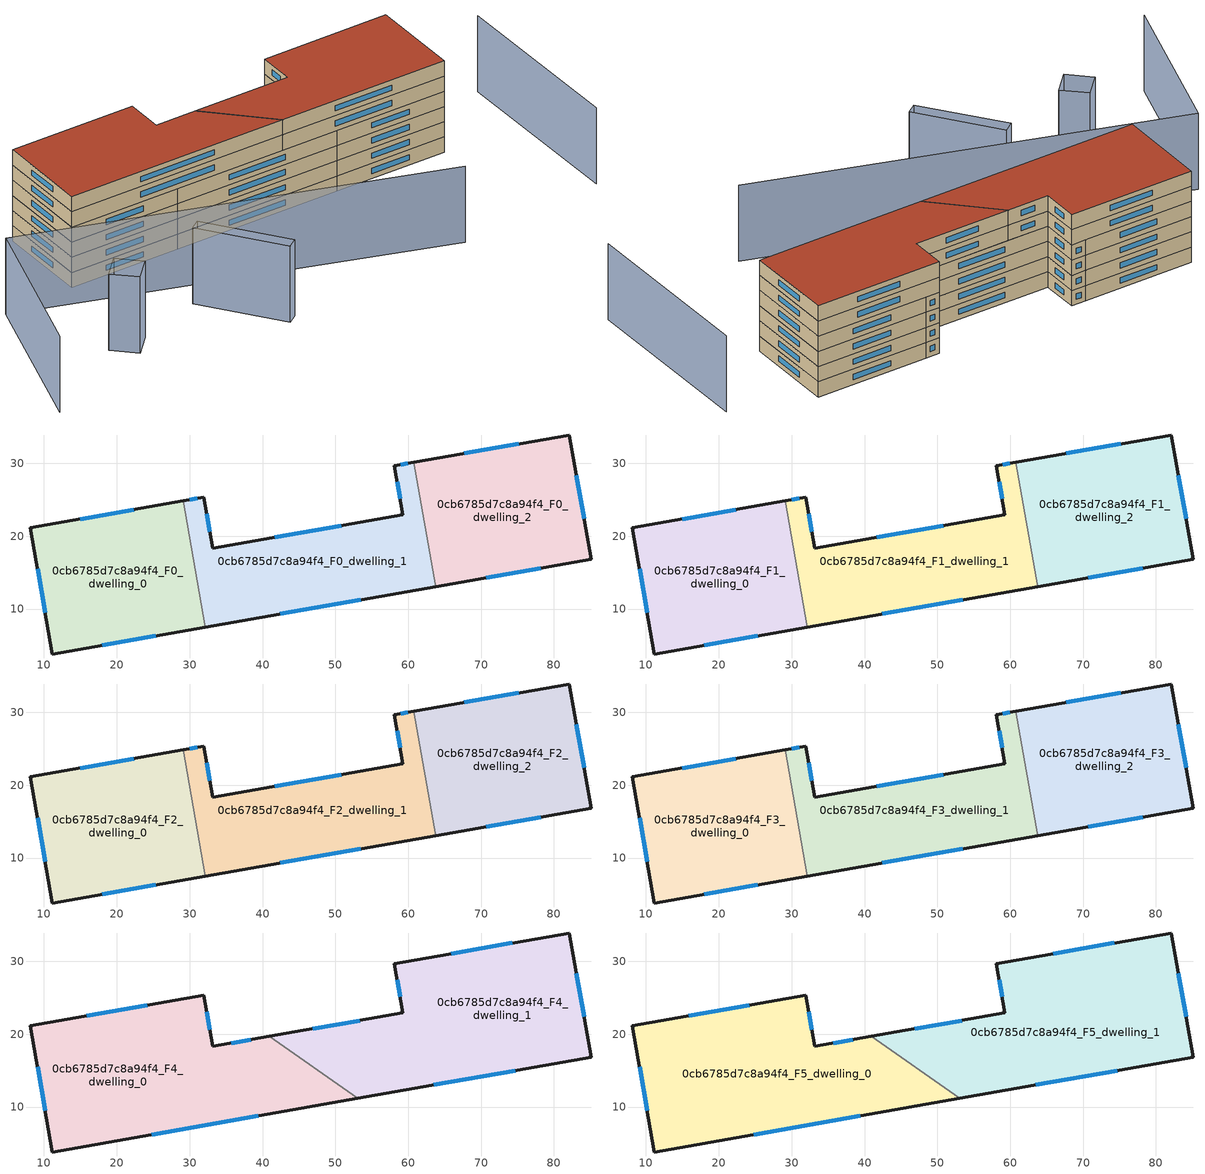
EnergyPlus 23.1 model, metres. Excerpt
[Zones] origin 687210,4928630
0cb6785d7c8a94f4_F0_dwelling_0
 floor ground (EU_floor_Construction): 29.12,24.84 32.17,7.52 11.15,3.82 8.13,21.14 z0
 wall outside (EU_wall_Construction): 29.12,24.84 8.13,21.14 11.15,3.82 32.17,7.52 z0:3
 wall to 0cb6785d7c8a94f4_F0_dwelling_1 (EU_wall_Construction): 32.17,7.52 29.12,24.84 z0:3
 window (EU_Window_Construction): 17.99,5.03 25.33,6.32 / 9.11,15.51 10.17,9.46 / 22.3,23.64 14.96,22.34 z0.98:2.02
0cb6785d7c8a94f4_F0_dwelling_1
 floor ground (EU_floor_Construction): 60.78,30.13 63.78,13.07 32.17,7.52 29.12,24.84 31.93,25.33 33.16,18.32 59.27,22.91 58.09,29.66 z0
 wall outside (EU_wall_Construction): 60.78,30.13 58.09,29.66 59.27,22.91 33.16,18.32 31.93,25.33 29.12,24.84 / 32.17,7.52 63.78,13.07 z0:3
 wall to 0cb6785d7c8a94f4_F0_dwelling_2 (EU_wall_Construction): 63.78,13.07 60.78,30.13 z0:3
 window (EU_Window_Construction): 59.9,29.98 58.96,29.82 / 42.45,9.32 53.5,11.27 / 31.02,25.17 30.04,25 / 32.76,20.6 32.33,23.05 / 50.78,21.42 41.65,19.82 / 58.47,27.47 58.89,25.11 z0.98:2.02
0cb6785d7c8a94f4_F0_dwelling_2
 floor ground (EU_floor_Construction): 82.1,33.88 85.1,16.82 63.78,13.07 60.78,30.13 z0
 wall outside (EU_wall_Construction): 63.78,13.07 85.1,16.82 82.1,33.88 60.78,30.13 z0:3
 window (EU_Window_Construction): 75.17,32.66 67.71,31.35 / 84.12,22.37 83.08,28.33 / 70.71,14.29 78.17,15.6 z0.98:2.02
0cb6785d7c8a94f4_F1_dwelling_0
 floor to 0cb6785d7c8a94f4_F0_dwelling_0 (EU_floor_Construction): 29.12,24.84 32.17,7.52 11.15,3.82 8.13,21.14 z3
 wall outside (EU_wall_Construction): 29.12,24.84 8.13,21.14 11.15,3.82 32.17,7.52 z3:6
 wall to 0cb6785d7c8a94f4_F1_dwelling_1 (EU_wall_Construction): 32.17,7.52 29.12,24.84 z3:6
 window (EU_Window_Construction): 17.99,5.03 25.33,6.32 / 9.11,15.51 10.17,9.46 / 22.3,23.64 14.96,22.34 z3.98:5.02
0cb6785d7c8a94f4_F1_dwelling_1
 floor to 0cb6785d7c8a94f4_F0_dwelling_1 (EU_floor_Construction): 60.78,30.13 63.78,13.07 32.17,7.52 29.12,24.84 31.93,25.33 33.16,18.32 59.27,22.91 58.09,29.66 z3
 wall outside (EU_wall_Construction): 60.78,30.13 58.09,29.66 59.27,22.91 33.16,18.32 31.93,25.33 29.12,24.84 / 32.17,7.52 63.78,13.07 z3:6
 wall to 0cb6785d7c8a94f4_F1_dwelling_2 (EU_wall_Construction): 63.78,13.07 60.78,30.13 z3:6
 window (EU_Window_Construction): 59.9,29.98 58.96,29.82 / 42.45,9.32 53.5,11.27 / 31.02,25.17 30.04,25 / 32.76,20.6 32.33,23.05 / 50.78,21.42 41.65,19.82 / 58.47,27.47 58.89,25.11 z3.98:5.02
0cb6785d7c8a94f4_F1_dwelling_2
 floor to 0cb6785d7c8a94f4_F0_dwelling_2 (EU_floor_Construction): 82.1,33.88 85.1,16.82 63.78,13.07 60.78,30.13 z3
 wall outside (EU_wall_Construction): 63.78,13.07 85.1,16.82 82.1,33.88 60.78,30.13 z3:6
 window (EU_Window_Construction): 75.17,32.66 67.71,31.35 / 84.12,22.37 83.08,28.33 / 70.71,14.29 78.17,15.6 z3.98:5.02
0cb6785d7c8a94f4_F2_dwelling_0
 floor to 0cb6785d7c8a94f4_F1_dwelling_0 (EU_floor_Construction): 29.12,24.84 32.17,7.52 11.15,3.82 8.13,21.14 z6
 wall outside (EU_wall_Construction): 29.12,24.84 8.13,21.14 11.15,3.82 32.17,7.52 z6:9
 wall to 0cb6785d7c8a94f4_F2_dwelling_1 (EU_wall_Construction): 32.17,7.52 29.12,24.84 z6:9
 window (EU_Window_Construction): 17.99,5.03 25.33,6.32 / 9.11,15.51 10.17,9.46 / 22.3,23.64 14.96,22.34 z6.98:8.02
0cb6785d7c8a94f4_F2_dwelling_1
 floor to 0cb6785d7c8a94f4_F1_dwelling_1 (EU_floor_Construction): 60.78,30.13 63.78,13.07 32.17,7.52 29.12,24.84 31.93,25.33 33.16,18.32 59.27,22.91 58.09,29.66 z6
 wall outside (EU_wall_Construction): 60.78,30.13 58.09,29.66 59.27,22.91 33.16,18.32 31.93,25.33 29.12,24.84 / 32.17,7.52 63.78,13.07 z6:9
 wall to 0cb6785d7c8a94f4_F2_dwelling_2 (EU_wall_Construction): 63.78,13.07 60.78,30.13 z6:9
 window (EU_Window_Construction): 59.9,29.98 58.96,29.82 / 42.45,9.32 53.5,11.27 / 31.02,25.17 30.04,25 / 32.76,20.6 32.33,23.05 / 50.78,21.42 41.65,19.82 / 58.47,27.47 58.89,25.11 z6.98:8.02
0cb6785d7c8a94f4_F2_dwelling_2
 floor to 0cb6785d7c8a94f4_F1_dwelling_2 (EU_floor_Construction): 82.1,33.88 85.1,16.82 63.78,13.07 60.78,30.13 z6
 wall outside (EU_wall_Construction): 63.78,13.07 85.1,16.82 82.1,33.88 60.78,30.13 z6:9
 window (EU_Window_Construction): 75.17,32.66 67.71,31.35 / 84.12,22.37 83.08,28.33 / 70.71,14.29 78.17,15.6 z6.98:8.02
0cb6785d7c8a94f4_F3_dwelling_0
 floor to 0cb6785d7c8a94f4_F2_dwelling_0 (EU_floor_Construction): 29.12,24.84 32.17,7.52 11.15,3.82 8.13,21.14 z9
 wall outside (EU_wall_Construction): 29.12,24.84 8.13,21.14 11.15,3.82 32.17,7.52 z9:12
 wall to 0cb6785d7c8a94f4_F3_dwelling_1 (EU_wall_Construction): 32.17,7.52 29.12,24.84 z9:12
 window (EU_Window_Construction): 17.99,5.03 25.33,6.32 / 9.11,15.51 10.17,9.46 / 22.3,23.64 14.96,22.34 z9.98:11.02
0cb6785d7c8a94f4_F3_dwelling_1
 floor to 0cb6785d7c8a94f4_F2_dwelling_1 (EU_floor_Construction): 60.78,30.13 63.78,13.07 32.17,7.52 29.12,24.84 31.93,25.33 33.16,18.32 59.27,22.91 58.09,29.66 z9
 wall outside (EU_wall_Construction): 60.78,30.13 58.09,29.66 59.27,22.91 33.16,18.32 31.93,25.33 29.12,24.84 / 32.17,7.52 63.78,13.07 z9:12
 wall to 0cb6785d7c8a94f4_F3_dwelling_2 (EU_wall_Construction): 63.78,13.07 60.78,30.13 z9:12
 window (EU_Window_Construction): 59.9,29.98 58.96,29.82 / 42.45,9.32 53.5,11.27 / 31.02,25.17 30.04,25 / 32.76,20.6 32.33,23.05 / 50.78,21.42 41.65,19.82 / 58.47,27.47 58.89,25.11 z9.98:11.02
0cb6785d7c8a94f4_F3_dwelling_2
 floor to 0cb6785d7c8a94f4_F2_dwelling_2 (EU_floor_Construction): 82.1,33.88 85.1,16.82 63.78,13.07 60.78,30.13 z9
 wall outside (EU_wall_Construction): 63.78,13.07 85.1,16.82 82.1,33.88 60.78,30.13 z9:12
 window (EU_Window_Construction): 75.17,32.66 67.71,31.35 / 84.12,22.37 83.08,28.33 / 70.71,14.29 78.17,15.6 z9.98:11.02
0cb6785d7c8a94f4_F4_dwelling_0
 floor to 0cb6785d7c8a94f4_F3_dwelling_0 (EU_floor_Construction): 29.12,24.84 32.17,7.52 11.15,3.82 8.13,21.14 z12
 floor to 0cb6785d7c8a94f4_F3_dwelling_1 (EU_floor_Construction): 40.93,19.69 53.05,11.19 32.17,7.52 29.12,24.84 31.93,25.33 33.16,18.32 z12
 wall outside (EU_wall_Construction): 40.93,19.69 33.16,18.32 31.93,25.33 8.13,21.14 11.15,3.82 53.06,11.19 z12:15
 wall to 0cb6785d7c8a94f4_F4_dwelling_1 (EU_wall_Construction): 53.05,11.19 40.93,19.69 z12:15
 window (EU_Window_Construction): 24.78,6.22 39.43,8.79 / 9.11,15.51 10.17,9.46 / 24.19,23.97 15.87,22.51 / 32.76,20.6 32.33,23.05 / 38.4,19.24 35.69,18.77 z12.98:14.02
0cb6785d7c8a94f4_F4_dwelling_1
 floor to 0cb6785d7c8a94f4_F3_dwelling_1 (EU_floor_Construction): 60.78,30.13 63.78,13.07 53.05,11.19 40.93,19.69 59.27,22.91 58.09,29.66 z12
 floor to 0cb6785d7c8a94f4_F3_dwelling_2 (EU_floor_Construction): 82.1,33.88 85.1,16.82 63.78,13.07 60.78,30.13 z12
 wall outside (EU_wall_Construction): 53.06,11.19 85.1,16.82 82.1,33.88 58.09,29.66 59.27,22.91 40.93,19.69 z12:15
 window (EU_Window_Construction): 84.12,22.37 83.08,28.33 / 63.48,13.02 74.68,14.99 / 53.31,21.86 46.9,20.74 / 58.47,27.47 58.89,25.11 / 74.29,32.51 65.9,31.03 z12.98:14.02
0cb6785d7c8a94f4_F5_dwelling_0
 floor to 0cb6785d7c8a94f4_F4_dwelling_0 (EU_floor_Construction): 40.93,19.69 53.05,11.19 11.15,3.82 8.13,21.14 31.93,25.33 33.16,18.32 z15
 wall outside (EU_wall_Construction): 40.93,19.69 33.16,18.32 31.93,25.33 8.13,21.14 11.15,3.82 53.06,11.19 z15:18
 wall to 0cb6785d7c8a94f4_F5_dwelling_1 (EU_wall_Construction): 53.05,11.19 40.93,19.69 z15:18
 window (EU_Window_Construction): 24.78,6.22 39.43,8.79 / 9.11,15.51 10.17,9.46 / 24.19,23.97 15.87,22.51 / 32.76,20.6 32.33,23.05 / 38.4,19.24 35.69,18.77 z15.98:17.02
 roof outside (EU_roof_Construction): 53.06,11.19 40.93,19.69 33.16,18.32 31.93,25.33 8.13,21.14 11.15,3.82 z18
0cb6785d7c8a94f4_F5_dwelling_1
 floor to 0cb6785d7c8a94f4_F4_dwelling_1 (EU_floor_Construction): 82.1,33.88 85.1,16.82 53.05,11.19 40.93,19.69 59.27,22.91 58.09,29.66 z15
 wall outside (EU_wall_Construction): 53.06,11.19 85.1,16.82 82.1,33.88 58.09,29.66 59.27,22.91 40.93,19.69 z15:18
 window (EU_Window_Construction): 84.12,22.37 83.08,28.33 / 63.48,13.02 74.68,14.99 / 53.31,21.86 46.9,20.74 / 58.47,27.47 58.89,25.11 / 74.29,32.51 65.9,31.03 z15.98:17.02
 roof outside (EU_roof_Construction): 85.1,16.82 82.1,33.88 58.09,29.66 59.27,22.91 40.93,19.69 53.06,11.19 z18
shading: -6.62,-30.59 -2.26,0.81 / -2.26,0.81 76.78,-10.16 / 104.12,-2.56 97.96,31.68 / 11.57,-12.29 15.97,-15.24 / 15.97,-15.24 13.2,-19.37 / 13.2,-19.37 8.8,-16.41 / 8.8,-16.41 11.57,-12.29 / 39.93,-20.91 27.49,-9.03 / 27.49,-9.03 28.99,-7.46 / 28.99,-7.46 41.43,-19.34 / 41.43,-19.34 39.93,-20.91 z0:15
[Building]
EU S2 Campaign: North Axis=0; Terrain=City; Solar Distribution=FullExterior
[Site:Location]
Bologna: Latitude=44.5; Longitude=11.25; Time Zone=1; Elevation=37
[SizingPeriod:WeatherFileDays]
AnnualSizingPeriod: Begin Month=1; Begin Day of Month=1; End Month=12; End Day of Month=31; Day of Week for Start Day=Monday; Use Weather File Daylight Saving Period=No; Use Weather File Rain and Snow Indicators=No
[MATERIAL]
EU_InternalMass_Material: Roughness=MediumRough; Thickness=0.1; Conductivity=1; Density=1800; Specific Heat=900; Thermal Absorptance=0.9; Solar Absorptance=0.7; Visible Absorptance=0.7
[MATERIAL:NOMASS] Roughness=MediumRough; Thermal Absorptance=0.9; Solar Absorptance=0.7; Visible Absorptance=0.7
Name | Thermal Resistance
EU_wall_NoMass | 0.905828
EU_roof_NoMass | 0.37593
EU_floor_NoMass | 0.67114
[WINDOWMATERIAL:SIMPLEGLAZINGSYSTEM]
EU_Window_SimpleGlazing: UFactor=4.52486; Solar Heat Gain Coefficient=0.85; Visible Transmittance=0.85
[CONSTRUCTION]
EU_wall_Construction: EU_wall_NoMass
EU_roof_Construction: EU_roof_NoMass
EU_floor_Construction: EU_floor_NoMass
EU_InternalMass_Construction: EU_InternalMass_Material
EU_Window_Construction: EU_Window_SimpleGlazing
[ZONE] Type=1; Multiplier=1; Ceiling Height=autocalculate; Floor Area=autocalculate; Part of Total Floor Area=Yes
Name | Volume
0cb6785d7c8a94f4_F0_dwelling_0; 0cb6785d7c8a94f4_F1_dwelling_0; 0cb6785d7c8a94f4_F2_dwelling_0; 0cb6785d7c8a94f4_F3_dwelling_0 | 1125.03
0cb6785d7c8a94f4_F4_dwelling_0; 0cb6785d7c8a94f4_F5_dwelling_1 | 1687.54
0cb6785d7c8a94f4_F5_dwelling_0 | 1687.56
0cb6785d7c8a94f4_F0_dwelling_1; 0cb6785d7c8a94f4_F1_dwelling_1; 0cb6785d7c8a94f4_F2_dwelling_1; 0cb6785d7c8a94f4_F3_dwelling_1; 0cb6785d7c8a94f4_F0_dwelling_2; 0cb6785d7c8a94f4_F1_dwelling_2; 0cb6785d7c8a94f4_F2_dwelling_2; 0cb6785d7c8a94f4_F3_dwelling_2 | 1125.01
0cb6785d7c8a94f4_F4_dwelling_1 | 1687.5
[INTERNALMASS] Construction=EU_InternalMass_Construction
Name | Zone or ZoneList | Surface Area
0cb6785d7c8a94f4_F0_dwelling_0_EU_InternalMass | 0cb6785d7c8a94f4_F0_dwelling_0 | 375.01
0cb6785d7c8a94f4_F0_dwelling_1_EU_InternalMass | 0cb6785d7c8a94f4_F0_dwelling_1 | 375.002
0cb6785d7c8a94f4_F0_dwelling_2_EU_InternalMass | 0cb6785d7c8a94f4_F0_dwelling_2 | 375.004
0cb6785d7c8a94f4_F1_dwelling_0_EU_InternalMass | 0cb6785d7c8a94f4_F1_dwelling_0 | 375.01
0cb6785d7c8a94f4_F1_dwelling_1_EU_InternalMass | 0cb6785d7c8a94f4_F1_dwelling_1 | 375.002
0cb6785d7c8a94f4_F1_dwelling_2_EU_InternalMass | 0cb6785d7c8a94f4_F1_dwelling_2 | 375.004
0cb6785d7c8a94f4_F2_dwelling_0_EU_InternalMass | 0cb6785d7c8a94f4_F2_dwelling_0 | 375.01
0cb6785d7c8a94f4_F2_dwelling_1_EU_InternalMass | 0cb6785d7c8a94f4_F2_dwelling_1 | 375.002
0cb6785d7c8a94f4_F2_dwelling_2_EU_InternalMass | 0cb6785d7c8a94f4_F2_dwelling_2 | 375.004
0cb6785d7c8a94f4_F3_dwelling_0_EU_InternalMass | 0cb6785d7c8a94f4_F3_dwelling_0 | 375.01
0cb6785d7c8a94f4_F3_dwelling_1_EU_InternalMass | 0cb6785d7c8a94f4_F3_dwelling_1 | 375.002
0cb6785d7c8a94f4_F3_dwelling_2_EU_InternalMass | 0cb6785d7c8a94f4_F3_dwelling_2 | 375.004
0cb6785d7c8a94f4_F4_dwelling_0_EU_InternalMass | 0cb6785d7c8a94f4_F4_dwelling_0 | 562.519
0cb6785d7c8a94f4_F4_dwelling_1_EU_InternalMass | 0cb6785d7c8a94f4_F4_dwelling_1 | 562.514
0cb6785d7c8a94f4_F5_dwelling_0_EU_InternalMass | 0cb6785d7c8a94f4_F5_dwelling_0 | 562.519
0cb6785d7c8a94f4_F5_dwelling_1_EU_InternalMass | 0cb6785d7c8a94f4_F5_dwelling_1 | 562.514
[OTHEREQUIPMENT] Fuel Type=Electricity; Design Level Calculation Method=Watts/Area; Power per Zone Floor Area=1; Fraction Latent=0; Fraction Radiant=0; Fraction Lost=0; Carbon Dioxide Generation Rate=0; EndUse Subcategory=EU_Step8_InternalGains
Name | Zone or ZoneList or Space or SpaceList | Schedule
EU_Step8_InternalGain_0cb6785d7c8a94f4_F0_dwelling_0_f000 | 0cb6785d7c8a94f4_F0_dwelling_0 | EU_Step8_GainSchedule_0cb6785d7c8a94f4_F0_dwelling_0_f000
EU_Step8_InternalGain_0cb6785d7c8a94f4_F0_dwelling_1_f000 | 0cb6785d7c8a94f4_F0_dwelling_1 | EU_Step8_GainSchedule_0cb6785d7c8a94f4_F0_dwelling_1_f000
EU_Step8_InternalGain_0cb6785d7c8a94f4_F0_dwelling_2_f000 | 0cb6785d7c8a94f4_F0_dwelling_2 | EU_Step8_GainSchedule_0cb6785d7c8a94f4_F0_dwelling_2_f000
EU_Step8_InternalGain_0cb6785d7c8a94f4_F1_dwelling_0_f000 | 0cb6785d7c8a94f4_F1_dwelling_0 | EU_Step8_GainSchedule_0cb6785d7c8a94f4_F1_dwelling_0_f000
EU_Step8_InternalGain_0cb6785d7c8a94f4_F1_dwelling_1_f000 | 0cb6785d7c8a94f4_F1_dwelling_1 | EU_Step8_GainSchedule_0cb6785d7c8a94f4_F1_dwelling_1_f000
EU_Step8_InternalGain_0cb6785d7c8a94f4_F1_dwelling_2_f000 | 0cb6785d7c8a94f4_F1_dwelling_2 | EU_Step8_GainSchedule_0cb6785d7c8a94f4_F1_dwelling_2_f000
EU_Step8_InternalGain_0cb6785d7c8a94f4_F2_dwelling_0_f000 | 0cb6785d7c8a94f4_F2_dwelling_0 | EU_Step8_GainSchedule_0cb6785d7c8a94f4_F2_dwelling_0_f000
EU_Step8_InternalGain_0cb6785d7c8a94f4_F2_dwelling_1_f000 | 0cb6785d7c8a94f4_F2_dwelling_1 | EU_Step8_GainSchedule_0cb6785d7c8a94f4_F2_dwelling_1_f000
EU_Step8_InternalGain_0cb6785d7c8a94f4_F2_dwelling_2_f000 | 0cb6785d7c8a94f4_F2_dwelling_2 | EU_Step8_GainSchedule_0cb6785d7c8a94f4_F2_dwelling_2_f000
EU_Step8_InternalGain_0cb6785d7c8a94f4_F3_dwelling_0_f000 | 0cb6785d7c8a94f4_F3_dwelling_0 | EU_Step8_GainSchedule_0cb6785d7c8a94f4_F3_dwelling_0_f000
EU_Step8_InternalGain_0cb6785d7c8a94f4_F3_dwelling_1_f000 | 0cb6785d7c8a94f4_F3_dwelling_1 | EU_Step8_GainSchedule_0cb6785d7c8a94f4_F3_dwelling_1_f000
EU_Step8_InternalGain_0cb6785d7c8a94f4_F3_dwelling_2_f000 | 0cb6785d7c8a94f4_F3_dwelling_2 | EU_Step8_GainSchedule_0cb6785d7c8a94f4_F3_dwelling_2_f000
EU_Step8_InternalGain_0cb6785d7c8a94f4_F4_dwelling_0_f000 | 0cb6785d7c8a94f4_F4_dwelling_0 | EU_Step8_GainSchedule_0cb6785d7c8a94f4_F4_dwelling_0_f000
EU_Step8_InternalGain_0cb6785d7c8a94f4_F4_dwelling_1_f000 | 0cb6785d7c8a94f4_F4_dwelling_1 | EU_Step8_GainSchedule_0cb6785d7c8a94f4_F4_dwelling_1_f000
EU_Step8_InternalGain_0cb6785d7c8a94f4_F5_dwelling_0_f000 | 0cb6785d7c8a94f4_F5_dwelling_0 | EU_Step8_GainSchedule_0cb6785d7c8a94f4_F5_dwelling_0_f000
EU_Step8_InternalGain_0cb6785d7c8a94f4_F5_dwelling_1_f000 | 0cb6785d7c8a94f4_F5_dwelling_1 | EU_Step8_GainSchedule_0cb6785d7c8a94f4_F5_dwelling_1_f000
[ZONEVENTILATION:DESIGNFLOWRATE] Schedule=EU_AlwaysOn; Design Flow Rate Calculation Method=AirChanges/Hour; Air Changes per Hour=0.73129; Ventilation Type=Natural; Fan Pressure Rise=0; Fan Total Efficiency=1; Constant Term Coefficient=1; Temperature Term Coefficient=0; Velocity Term Coefficient=0; Velocity Squared Term Coefficient=0; Minimum Indoor Temperature=-100; Maximum Indoor Temperature=100; Delta Temperature=-100; Minimum Outdoor Temperature=-100; Maximum Outdoor Temperature=100; Maximum Wind Speed=40
Name | Zone or ZoneList or Space or SpaceList
EU_ConstantAir_0cb6785d7c8a94f4_F0_dwelling_0 | 0cb6785d7c8a94f4_F0_dwelling_0
EU_ConstantAir_0cb6785d7c8a94f4_F0_dwelling_1 | 0cb6785d7c8a94f4_F0_dwelling_1
EU_ConstantAir_0cb6785d7c8a94f4_F0_dwelling_2 | 0cb6785d7c8a94f4_F0_dwelling_2
EU_ConstantAir_0cb6785d7c8a94f4_F1_dwelling_0 | 0cb6785d7c8a94f4_F1_dwelling_0
EU_ConstantAir_0cb6785d7c8a94f4_F1_dwelling_1 | 0cb6785d7c8a94f4_F1_dwelling_1
EU_ConstantAir_0cb6785d7c8a94f4_F1_dwelling_2 | 0cb6785d7c8a94f4_F1_dwelling_2
EU_ConstantAir_0cb6785d7c8a94f4_F2_dwelling_0 | 0cb6785d7c8a94f4_F2_dwelling_0
EU_ConstantAir_0cb6785d7c8a94f4_F2_dwelling_1 | 0cb6785d7c8a94f4_F2_dwelling_1
EU_ConstantAir_0cb6785d7c8a94f4_F2_dwelling_2 | 0cb6785d7c8a94f4_F2_dwelling_2
EU_ConstantAir_0cb6785d7c8a94f4_F3_dwelling_0 | 0cb6785d7c8a94f4_F3_dwelling_0
EU_ConstantAir_0cb6785d7c8a94f4_F3_dwelling_1 | 0cb6785d7c8a94f4_F3_dwelling_1
EU_ConstantAir_0cb6785d7c8a94f4_F3_dwelling_2 | 0cb6785d7c8a94f4_F3_dwelling_2
EU_ConstantAir_0cb6785d7c8a94f4_F4_dwelling_0 | 0cb6785d7c8a94f4_F4_dwelling_0
EU_ConstantAir_0cb6785d7c8a94f4_F4_dwelling_1 | 0cb6785d7c8a94f4_F4_dwelling_1
EU_ConstantAir_0cb6785d7c8a94f4_F5_dwelling_0 | 0cb6785d7c8a94f4_F5_dwelling_0
EU_ConstantAir_0cb6785d7c8a94f4_F5_dwelling_1 | 0cb6785d7c8a94f4_F5_dwelling_1
[HVACTEMPLATE:THERMOSTAT] Constant Heating Setpoint=20; Constant Cooling Setpoint=50
EU_HeatOnly_0cb6785d7c8a94f4_F0_dwelling_0; EU_HeatOnly_0cb6785d7c8a94f4_F0_dwelling_1; EU_HeatOnly_0cb6785d7c8a94f4_F0_dwelling_2; EU_HeatOnly_0cb6785d7c8a94f4_F1_dwelling_0; EU_HeatOnly_0cb6785d7c8a94f4_F1_dwelling_1; EU_HeatOnly_0cb6785d7c8a94f4_F1_dwelling_2; EU_HeatOnly_0cb6785d7c8a94f4_F2_dwelling_0; EU_HeatOnly_0cb6785d7c8a94f4_F2_dwelling_1; EU_HeatOnly_0cb6785d7c8a94f4_F2_dwelling_2; EU_HeatOnly_0cb6785d7c8a94f4_F3_dwelling_0; EU_HeatOnly_0cb6785d7c8a94f4_F3_dwelling_1; EU_HeatOnly_0cb6785d7c8a94f4_F3_dwelling_2; EU_HeatOnly_0cb6785d7c8a94f4_F4_dwelling_0; EU_HeatOnly_0cb6785d7c8a94f4_F4_dwelling_1; EU_HeatOnly_0cb6785d7c8a94f4_F5_dwelling_0; EU_HeatOnly_0cb6785d7c8a94f4_F5_dwelling_1
[HVACTEMPLATE:ZONE:IDEALLOADSAIRSYSTEM] System Availability Schedule=EU_AlwaysOn; Maximum Heating Supply Air Temperature=50; Minimum Cooling Supply Air Temperature=13; Maximum Heating Supply Air Humidity Ratio=0.0156; Minimum Cooling Supply Air Humidity Ratio=0.0077; Heating Limit=NoLimit; Cooling Limit=NoLimit; Heating Availability Schedule=EU_AlwaysOn; Cooling Availability Schedule=EU_CoolingOff; Dehumidification Control Type=ConstantSensibleHeatRatio; Cooling Sensible Heat Ratio=0.7; Dehumidification Setpoint=60; Humidification Control Type=None; Humidification Setpoint=30; Outdoor Air Method=None; Outdoor Air Flow Rate per Person=0.00944; Outdoor Air Flow Rate per Zone Floor Area=0; Outdoor Air Flow Rate per Zone=0; Demand Controlled Ventilation Type=None; Outdoor Air Economizer Type=NoEconomizer; Heat Recovery Type=None; Sensible Heat Recovery Effectiveness=0.7; Latent Heat Recovery Effectiveness=0.65
Name | Template Thermostat
0cb6785d7c8a94f4_F0_dwelling_0 | EU_HeatOnly_0cb6785d7c8a94f4_F0_dwelling_0
0cb6785d7c8a94f4_F0_dwelling_1 | EU_HeatOnly_0cb6785d7c8a94f4_F0_dwelling_1
0cb6785d7c8a94f4_F0_dwelling_2 | EU_HeatOnly_0cb6785d7c8a94f4_F0_dwelling_2
0cb6785d7c8a94f4_F1_dwelling_0 | EU_HeatOnly_0cb6785d7c8a94f4_F1_dwelling_0
0cb6785d7c8a94f4_F1_dwelling_1 | EU_HeatOnly_0cb6785d7c8a94f4_F1_dwelling_1
0cb6785d7c8a94f4_F1_dwelling_2 | EU_HeatOnly_0cb6785d7c8a94f4_F1_dwelling_2
0cb6785d7c8a94f4_F2_dwelling_0 | EU_HeatOnly_0cb6785d7c8a94f4_F2_dwelling_0
0cb6785d7c8a94f4_F2_dwelling_1 | EU_HeatOnly_0cb6785d7c8a94f4_F2_dwelling_1
0cb6785d7c8a94f4_F2_dwelling_2 | EU_HeatOnly_0cb6785d7c8a94f4_F2_dwelling_2
0cb6785d7c8a94f4_F3_dwelling_0 | EU_HeatOnly_0cb6785d7c8a94f4_F3_dwelling_0
0cb6785d7c8a94f4_F3_dwelling_1 | EU_HeatOnly_0cb6785d7c8a94f4_F3_dwelling_1
0cb6785d7c8a94f4_F3_dwelling_2 | EU_HeatOnly_0cb6785d7c8a94f4_F3_dwelling_2
0cb6785d7c8a94f4_F4_dwelling_0 | EU_HeatOnly_0cb6785d7c8a94f4_F4_dwelling_0
0cb6785d7c8a94f4_F4_dwelling_1 | EU_HeatOnly_0cb6785d7c8a94f4_F4_dwelling_1
0cb6785d7c8a94f4_F5_dwelling_0 | EU_HeatOnly_0cb6785d7c8a94f4_F5_dwelling_0
0cb6785d7c8a94f4_F5_dwelling_1 | EU_HeatOnly_0cb6785d7c8a94f4_F5_dwelling_1
[SIZING:ZONE] Zone Cooling Design Supply Air Temperature Input Method=SupplyAirTemperature; Zone Cooling Design Supply Air Temperature=13; Zone Heating Design Supply Air Temperature Input Method=SupplyAirTemperature; Zone Heating Design Supply Air Temperature=50; Zone Cooling Design Supply Air Humidity Ratio=0.008; Zone Heating Design Supply Air Humidity Ratio=0.008; Cooling Design Air Flow Method=DesignDay; Cooling Design Air Flow Rate=0; Cooling Minimum Air Flow per Zone Floor Area=0.000762; Cooling Minimum Air Flow=0; Cooling Minimum Air Flow Fraction=0.2; Heating Design Air Flow Method=DesignDay; Heating Design Air Flow Rate=0; Heating Maximum Air Flow per Zone Floor Area=0.002032; Heating Maximum Air Flow=0.141576; Heating Maximum Air Flow Fraction=0.3; Account for Dedicated Outdoor Air System=No; Dedicated Outdoor Air System Control Strategy=NeutralSupplyAir; Dedicated Outdoor Air Low Setpoint Temperature for Design=autosize; Dedicated Outdoor Air High Setpoint Temperature for Design=autosize; Zone Load Sizing Method=Sensible Load Only No Latent Load; Zone Latent Cooling Design Supply Air Humidity Ratio Input Method=HumidityRatioDifference; Zone Cooling Design Supply Air Humidity Ratio Difference=0.005; Zone Latent Heating Design Supply Air Humidity Ratio Input Method=HumidityRatioDifference; Zone Humidification Design Supply Air Humidity Ratio Difference=0.005
0cb6785d7c8a94f4_F0_dwelling_0; 0cb6785d7c8a94f4_F0_dwelling_1; 0cb6785d7c8a94f4_F0_dwelling_2; 0cb6785d7c8a94f4_F1_dwelling_0; 0cb6785d7c8a94f4_F1_dwelling_1; 0cb6785d7c8a94f4_F1_dwelling_2; 0cb6785d7c8a94f4_F2_dwelling_0; 0cb6785d7c8a94f4_F2_dwelling_1; 0cb6785d7c8a94f4_F2_dwelling_2; 0cb6785d7c8a94f4_F3_dwelling_0; 0cb6785d7c8a94f4_F3_dwelling_1; 0cb6785d7c8a94f4_F3_dwelling_2; 0cb6785d7c8a94f4_F4_dwelling_0; 0cb6785d7c8a94f4_F4_dwelling_1; 0cb6785d7c8a94f4_F5_dwelling_0; 0cb6785d7c8a94f4_F5_dwelling_1
[SCHEDULE:CONSTANT]
Name | Hourly Value
EU_AlwaysOn | 1
EU_CoolingOff | 0
[SCHEDULE:FILE] Column Number=1; Rows to Skip at Top=0; Number of Hours of Data=8760; Column Separator=Comma; Interpolate to Timestep=No; Minutes per Item=60; Adjust Schedule for Daylight Savings=Yes
Name | File
EU_Step8_GainSchedule_0cb6785d7c8a94f4_F0_dwelling_0_f000 | ../../schedules/0cb6785d7c8a94f4/0cb6785d7c8a94f4_F0_dwelling_0_f000_gain.csv
EU_Step8_GainSchedule_0cb6785d7c8a94f4_F0_dwelling_1_f000 | ../../schedules/0cb6785d7c8a94f4/0cb6785d7c8a94f4_F0_dwelling_1_f000_gain.csv
EU_Step8_GainSchedule_0cb6785d7c8a94f4_F0_dwelling_2_f000 | ../../schedules/0cb6785d7c8a94f4/0cb6785d7c8a94f4_F0_dwelling_2_f000_gain.csv
EU_Step8_GainSchedule_0cb6785d7c8a94f4_F1_dwelling_0_f000 | ../../schedules/0cb6785d7c8a94f4/0cb6785d7c8a94f4_F1_dwelling_0_f000_gain.csv
EU_Step8_GainSchedule_0cb6785d7c8a94f4_F1_dwelling_1_f000 | ../../schedules/0cb6785d7c8a94f4/0cb6785d7c8a94f4_F1_dwelling_1_f000_gain.csv
EU_Step8_GainSchedule_0cb6785d7c8a94f4_F1_dwelling_2_f000 | ../../schedules/0cb6785d7c8a94f4/0cb6785d7c8a94f4_F1_dwelling_2_f000_gain.csv
EU_Step8_GainSchedule_0cb6785d7c8a94f4_F2_dwelling_0_f000 | ../../schedules/0cb6785d7c8a94f4/0cb6785d7c8a94f4_F2_dwelling_0_f000_gain.csv
EU_Step8_GainSchedule_0cb6785d7c8a94f4_F2_dwelling_1_f000 | ../../schedules/0cb6785d7c8a94f4/0cb6785d7c8a94f4_F2_dwelling_1_f000_gain.csv
EU_Step8_GainSchedule_0cb6785d7c8a94f4_F2_dwelling_2_f000 | ../../schedules/0cb6785d7c8a94f4/0cb6785d7c8a94f4_F2_dwelling_2_f000_gain.csv
EU_Step8_GainSchedule_0cb6785d7c8a94f4_F3_dwelling_0_f000 | ../../schedules/0cb6785d7c8a94f4/0cb6785d7c8a94f4_F3_dwelling_0_f000_gain.csv
EU_Step8_GainSchedule_0cb6785d7c8a94f4_F3_dwelling_1_f000 | ../../schedules/0cb6785d7c8a94f4/0cb6785d7c8a94f4_F3_dwelling_1_f000_gain.csv
EU_Step8_GainSchedule_0cb6785d7c8a94f4_F3_dwelling_2_f000 | ../../schedules/0cb6785d7c8a94f4/0cb6785d7c8a94f4_F3_dwelling_2_f000_gain.csv
EU_Step8_GainSchedule_0cb6785d7c8a94f4_F4_dwelling_0_f000 | ../../schedules/0cb6785d7c8a94f4/0cb6785d7c8a94f4_F4_dwelling_0_f000_gain.csv
EU_Step8_GainSchedule_0cb6785d7c8a94f4_F4_dwelling_1_f000 | ../../schedules/0cb6785d7c8a94f4/0cb6785d7c8a94f4_F4_dwelling_1_f000_gain.csv
EU_Step8_GainSchedule_0cb6785d7c8a94f4_F5_dwelling_0_f000 | ../../schedules/0cb6785d7c8a94f4/0cb6785d7c8a94f4_F5_dwelling_0_f000_gain.csv
EU_Step8_GainSchedule_0cb6785d7c8a94f4_F5_dwelling_1_f000 | ../../schedules/0cb6785d7c8a94f4/0cb6785d7c8a94f4_F5_dwelling_1_f000_gain.csv
